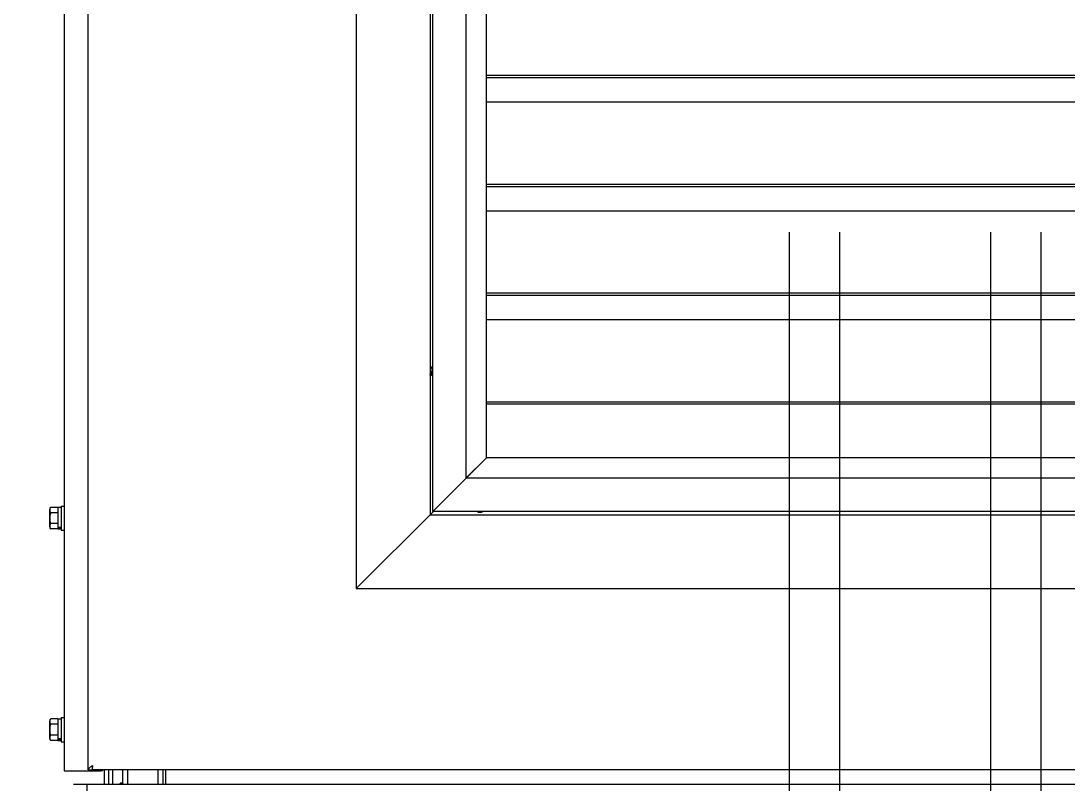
# Model space of a CAD drawing. Extents: x 61367 to 140945, y -1257 to 25588.
# Drawn here: x 91439 to 91959, y 14098 to 14477 of the extents above; entities that cross this region are included whole.
import ezdxf

# ---------------------------------------------------------------- set-up
doc = ezdxf.new("R2010")
doc.units = 0
doc.header["$MEASUREMENT"] = 0
doc.layers.get('0').update_dxf_attribs({"linetype": 'CONTINUOUS'})
for name, color, linetype in [('2401-00300-M6-16HWMC_0', 7, 'CONTINUOUS'), ('2401-00695-M4-16ST_0', 7, 'CONTINUOUS'), ('2403-00028_S-M8-0_0', 7, 'CONTINUOUS'), ('4212-62832_1_0', 7, 'CONTINUOUS'), ('4212-73755_1_0', 7, 'CONTINUOUS'), ('4212-73755_4_0', 7, 'CONTINUOUS'), ('4212-KH001_041_0', 7, 'CONTINUOUS'), ('4212-L0877_1_0', 7, 'CONTINUOUS'), ('4215-06931_0', 7, 'CONTINUOUS'), ('4215-06934_0', 7, 'CONTINUOUS'), ('CORNER_FITTING-1_041_0', 7, 'CONTINUOUS'), ('WATER-PROOF-INNER-DOWN_0', 7, 'CONTINUOUS'), ('WATER-PROOF-INNER-SIDE_0', 7, 'CONTINUOUS'), ('WATER-PROOF-INNER_0', 7, 'CONTINUOUS'), ('WATER-PROOF-OUTER-DOWN_0', 7, 'CONTINUOUS'), ('WATER-PROOF-OUTER-SIDE_0', 7, 'CONTINUOUS')]:
    doc.layers.add(name, color=color, linetype=linetype)

# ---------------------------------------------------------------- blocks, each defined once
blk = doc.blocks.new('RYHTHYT')
at = {"layer": '2401-00300-M6-16HWMC_0', "color": 7, "linetype": 'Continuous'}
for p, q in [((-33466.09, -69467.52), (-33466.09, -69458.81)), ((-33462.09, -69457.81), (-33465.57, -69457.81)), ((-33462.09, -69457.79), (-33460.44, -69457.79)), ((-33462.09, -69457.79), (-33462.09, -69468.54)), ((-33460.44, -69457.16), (-33458.99, -69457.16)), ((-33460.44, -69457.16), (-33460.44, -69469.16)), ((-33462.09, -69460.49), (-33465.57, -69460.49)), ((-33462.09, -69465.84), (-33465.57, -69465.84)), ((-33462.09, -69468.52), (-33465.57, -69468.52)), ((-33462.09, -69467.61), (-33460.44, -69467.61)), ((-33462.09, -69468.11), (-33460.44, -69468.11)), ((-33462.09, -69468.54), (-33460.44, -69468.54)), ((-33460.44, -69469.16), (-33458.99, -69469.16)), ((-33466.09, -69572.52), (-33466.09, -69563.81)), ((-33462.09, -69562.81), (-33465.57, -69562.81)), ((-33462.09, -69562.79), (-33460.44, -69562.79)), ((-33462.09, -69562.79), (-33462.09, -69573.54)), ((-33460.44, -69562.16), (-33458.99, -69562.16)), ((-33460.44, -69562.16), (-33460.44, -69574.16)), ((-33462.09, -69565.49), (-33465.57, -69565.49)), ((-33462.09, -69570.84), (-33465.57, -69570.84)), ((-33462.09, -69573.52), (-33465.57, -69573.52)), ((-33462.09, -69572.61), (-33460.44, -69572.61)), ((-33462.09, -69573.11), (-33460.44, -69573.11)), ((-33462.09, -69573.54), (-33460.44, -69573.54)), ((-33460.44, -69574.16), (-33458.99, -69574.16))]:
    blk.add_line(p, q, dxfattribs=at)
for centre, start, end in [((-33464.87, -69458.81), 124.948, 180), ((-33464.87, -69467.52), 180, 235.052), ((-33464.87, -69563.81), 124.948, 180), ((-33464.87, -69572.52), 180, 235.052)]:
    blk.add_arc(centre, 1.22, start, end, dxfattribs=at)
for points, knots in [([(-33465.57, -69457.81), (-33465.68, -69457.89), (-33465.87, -69458.09), (-33466.04, -69458.56), (-33466.06, -69459.15), (-33466.04, -69459.73), (-33465.87, -69460.21), (-33465.68, -69460.41), (-33465.57, -69460.49)], [0, 0, 0, 0, 0.14349, 0.266269, 0.5, 0.733731, 0.856508, 1, 1, 1, 1]), ([(-33465.57, -69460.49), (-33465.83, -69460.86), (-33466.03, -69461.8), (-33466.06, -69463.16), (-33466.03, -69464.53), (-33465.83, -69465.47), (-33465.57, -69465.84)], [0, 0, 0, 0, 0.248888, 0.499999, 0.75111, 1, 1, 1, 1]), ([(-33465.57, -69465.84), (-33465.68, -69465.92), (-33465.87, -69466.12), (-33466.04, -69466.59), (-33466.06, -69467.18), (-33466.04, -69467.77), (-33465.87, -69468.24), (-33465.68, -69468.44), (-33465.57, -69468.52)], [0, 0, 0, 0, 0.143491, 0.266268, 0.499999, 0.733731, 0.856509, 1, 1, 1, 1]), ([(-33465.57, -69562.81), (-33465.68, -69562.89), (-33465.87, -69563.09), (-33466.04, -69563.56), (-33466.06, -69564.15), (-33466.04, -69564.73), (-33465.87, -69565.21), (-33465.68, -69565.41), (-33465.57, -69565.49)], [0, 0, 0, 0, 0.14349, 0.266269, 0.5, 0.733731, 0.856508, 1, 1, 1, 1]), ([(-33465.57, -69565.49), (-33465.83, -69565.86), (-33466.03, -69566.8), (-33466.06, -69568.16), (-33466.03, -69569.53), (-33465.83, -69570.47), (-33465.57, -69570.84)], [0, 0, 0, 0, 0.248888, 0.499999, 0.75111, 1, 1, 1, 1]), ([(-33465.57, -69570.84), (-33465.68, -69570.92), (-33465.87, -69571.12), (-33466.04, -69571.59), (-33466.06, -69572.18), (-33466.04, -69572.77), (-33465.87, -69573.24), (-33465.68, -69573.44), (-33465.57, -69573.52)], [0, 0, 0, 0, 0.143491, 0.266268, 0.499999, 0.733731, 0.856509, 1, 1, 1, 1])]:
    blk.add_open_spline(points, degree=3, knots=knots, dxfattribs=at)
at = {"layer": '2401-00695-M4-16ST_0', "color": 7, "linetype": 'Continuous'}
for p, q in [((-33276.69, -69388.4), (-33276.69, -69388.52)), ((-33276.62, -69390.46), (-33276.62, -69392.13)), ((-33252.79, -69459.96), (-33252.79, -69460.21)), ((-33252.12, -69459.86), (-33252.12, -69460.35))]:
    blk.add_line(p, q, dxfattribs=at)
blk.add_circle((-33276.99, -69390.16), 0.2, dxfattribs=at)
for centre, start, end in [((-33276.99, -69390.16), 59.875, 98.6348), ((-33276.99, -69390.16), 261.3402, 300.004), ((-33252.49, -69458.38), 228.1011, 309.195)]:
    blk.add_arc(centre, 2, start, end, dxfattribs=at)
for points, knots in [([(-33276.99, -69389.35), (-33277, -69389.38), (-33277.09, -69389.54), (-33277.19, -69389.69), (-33277.29, -69389.8)], [0, 0, 0, 0, 0.201768, 1, 1, 1, 1]), ([(-33277.29, -69391.74), (-33277.28, -69391.69), (-33277.21, -69391.42), (-33277.09, -69391.17), (-33276.99, -69390.97)], [0, 0, 0, 0, 0.194813, 1, 1, 1, 1]), ([(-33277.06, -69392.16), (-33277.11, -69392.16), (-33277.22, -69392.13), (-33277.28, -69392.04), (-33277.29, -69391.99)], [0, 0, 0, 0, 0.518556, 1, 1, 1, 1]), ([(-33276.69, -69388.52), (-33276.7, -69388.64), (-33276.78, -69388.93), (-33276.91, -69389.2), (-33276.99, -69389.35)], [0, 0, 0, 0, 0.414722, 1, 1, 1, 1]), ([(-33276.99, -69390.97), (-33276.97, -69390.94), (-33276.86, -69390.76), (-33276.74, -69390.58), (-33276.62, -69390.46)], [0, 0, 0, 0, 0.192336, 1, 1, 1, 1]), ([(-33276.93, -69388.17), (-33276.87, -69388.17), (-33276.74, -69388.21), (-33276.69, -69388.34), (-33276.69, -69388.4)], [0, 0, 0, 0, 0.502949, 1, 1, 1, 1]), ([(-33276.62, -69390.46), (-33276.56, -69390.49), (-33276.34, -69390.58), (-33276.13, -69390.69), (-33275.99, -69390.78)], [0, 0, 0, 0, 0.280836, 1, 1, 1, 1]), ([(-33252.56, -69460.38), (-33252.61, -69460.38), (-33252.72, -69460.35), (-33252.78, -69460.25), (-33252.79, -69460.21)], [0, 0, 0, 0, 0.518556, 1, 1, 1, 1])]:
    blk.add_open_spline(points, degree=3, knots=knots, dxfattribs=at)
blk.add_open_spline([(-33252.79, -69459.96), (-33252.78, -69459.93), (-33252.78, -69459.9), (-33252.77, -69459.87)], degree=3, dxfattribs=at)
at = {"layer": '2403-00028_S-M8-0_0', "color": 7, "linetype": 'Continuous'}
for p, q in [((-33431.31, -69594.99), (-33431.01, -69594.69)), ((-33429.99, -69594.99), (-33431.31, -69594.99)), ((-33431.31, -69594.99), (-33431.31, -69595.16)), ((-33429.99, -69594.69), (-33431.01, -69594.69))]:
    blk.add_line(p, q, dxfattribs=at)
at = {"layer": '4212-62832_1_0', "color": 7, "linetype": 'Continuous'}
for p, q in [((-33446.99, -69588.16), (-33446.99, -67513.16)), ((-33446.99, -69588.16), (-33444.99, -69588.16)), ((-33444.88, -69586.02), (-33444.99, -69586.09)), ((-33444.79, -69585.96), (-33444.88, -69586.02)), ((-33444.79, -69585.96), (-33444.82, -69586.16)), ((-33444.79, -69588.16), (-33444.79, -69585.96)), ((-32610.19, -69588.16), (-33444.79, -69588.16))]:
    blk.add_line(p, q, dxfattribs=at)
blk.add_open_spline([(-33444.99, -69586.09), (-33445.48, -69586.41), (-33446.3, -69586.89), (-33446.99, -69587.77), (-33446.99, -69588.16)], degree=3, knots=[0, 0, 0, 0, 0.597826, 1, 1, 1, 1], dxfattribs=at)
blk.add_open_spline([(-33444.82, -69586.16), (-33444.91, -69586.82), (-33444.99, -69587.49), (-33444.99, -69588.16)], degree=3, dxfattribs=at)
at = {"layer": '4212-73755_1_0', "color": 7, "linetype": 'Continuous'}
for p, q in [((-33458.99, -68537.16), (-33458.99, -69588.66)), ((-33458.99, -69588.66), (-33440.49, -69588.66)), ((-33440.49, -69588.66), (-33440.49, -69588.16))]:
    blk.add_line(p, q, dxfattribs=at)
blk.add_arc((-33440.69, -69586.96), 1.7, 276.7683, 314.9531, dxfattribs=at)
at = {"layer": '4212-73755_4_0', "color": 7, "linetype": 'Continuous'}
for p, q in [((-33438.99, -69588.16), (-33438.99, -69595.16)), ((-33436.99, -69588.16), (-33436.99, -69595.16))]:
    blk.add_line(p, q, dxfattribs=at)
at = {"layer": '4212-KH001_041_0', "color": 7, "linetype": 'Continuous'}
blk.add_line((-33408.49, -69595.16), (-33408.49, -69588.16), dxfattribs=at)
at = {"layer": '4212-L0877_1_0', "color": 7, "linetype": 'Continuous'}
blk.add_line((-33434.99, -69588.16), (-33434.99, -69595.16), dxfattribs=at)
at = {"layer": '4215-06931_0', "color": 7, "linetype": 'Continuous'}
blk.add_line((-33454.29, -69595.16), (-33447.49, -69595.16), dxfattribs=at)
at = {"layer": '4215-06934_0', "color": 7, "linetype": 'Continuous'}
for p, q in [((-33447.49, -69595.16), (-32607.49, -69595.16)), ((-33447.49, -69717.16), (-33447.49, -69595.16))]:
    blk.add_line(p, q, dxfattribs=at)
at = {"layer": 'CORNER_FITTING-1_041_0', "color": 7, "linetype": 'Continuous'}
for p, q in [((-33429.99, -69588.16), (-33429.99, -69595.16)), ((-33427.49, -69588.16), (-33427.49, -69595.16)), ((-33412.49, -69588.16), (-33412.49, -69595.16)), ((-33409.99, -69588.16), (-33409.99, -69595.16))]:
    blk.add_line(p, q, dxfattribs=at)
at = {"layer": 'WATER-PROOF-INNER-DOWN_0', "color": 7, "linetype": 'Continuous'}
for p, q in [((-33259.29, -69443.16), (-33249.39, -69433.26)), ((-32805.59, -69433.26), (-33249.39, -69433.26)), ((-33275.99, -69459.86), (-33259.39, -69443.26)), ((-32795.59, -69443.26), (-33259.39, -69443.26)), ((-32778.99, -69459.86), (-33275.99, -69459.86))]:
    blk.add_line(p, q, dxfattribs=at)
at = {"layer": 'WATER-PROOF-INNER-SIDE_0', "color": 7, "linetype": 'Continuous'}
for p, q in [((-33275.99, -69459.86), (-33275.99, -68643.86)), ((-33259.39, -69443.26), (-33259.39, -68660.46)), ((-33249.39, -69433.26), (-33249.39, -68670.47)), ((-33259.34, -69443.22), (-33249.39, -69433.26)), ((-33275.99, -69459.86), (-33259.39, -69443.26))]:
    blk.add_line(p, q, dxfattribs=at)
at = {"layer": 'WATER-PROOF-INNER_0', "color": 7, "linetype": 'Continuous'}
for p, q in [((-33249.39, -69243.35), (-32805.59, -69243.35)), ((-33249.39, -69244.46), (-32805.59, -69244.46)), ((-33249.39, -69256.55), (-32805.59, -69256.55)), ((-33249.39, -69297.35), (-32805.59, -69297.35)), ((-33249.39, -69298.46), (-32805.59, -69298.46)), ((-33249.39, -69310.55), (-32805.59, -69310.55)), ((-33249.39, -69351.35), (-32805.59, -69351.35)), ((-33249.39, -69352.46), (-32805.59, -69352.46)), ((-33249.39, -69364.55), (-32805.59, -69364.55)), ((-33249.39, -69405.35), (-32805.59, -69405.35)), ((-33249.39, -69406.46), (-32805.59, -69406.46))]:
    blk.add_line(p, q, dxfattribs=at)
at = {"layer": 'WATER-PROOF-OUTER-DOWN_0', "color": 7, "linetype": 'Continuous'}
for p, q in [((-33275.69, -69459.86), (-33313.99, -69498.16)), ((-33277.29, -69461.46), (-32777.69, -69461.46)), ((-33313.99, -69498.16), (-32740.99, -69498.16))]:
    blk.add_line(p, q, dxfattribs=at)
at = {"layer": 'WATER-PROOF-OUTER-SIDE_0', "color": 7, "linetype": 'Continuous'}
for p, q in [((-33313.99, -68604.16), (-33313.99, -69498.16)), ((-33277.29, -68640.86), (-33277.29, -69461.46)), ((-33275.69, -69459.86), (-33313.99, -69498.16))]:
    blk.add_line(p, q, dxfattribs=at)

msp = doc.modelspace()

# ---------------------------------------------------------------- linework, layer by layer
at = {"color": 2}
for points in [[(91945.192, 14372.438), (91945.192, 13901.442, -0.4142136), (91895.192, 13851.442), (91286.952, 13851.442, -0.4142136), (91236.952, 13901.442), (91236.952, 14463.439)], [(91920.192, 14372.438), (91920.192, 13901.442, -0.4142136), (91895.192, 13876.442), (91286.952, 13876.442, -0.4142136), (91261.952, 13901.442), (91261.952, 14463.439)], [(91845.192, 14372.438), (91845.192, 13931.442, -0.4142136), (91795.192, 13881.442), (91319.952, 13881.442, -0.4142136), (91269.952, 13931.442), (91269.952, 14463.439)], [(91820.192, 14372.438), (91820.192, 13931.442, -0.4142136), (91795.192, 13906.442), (91319.952, 13906.442, -0.4142136), (91294.952, 13931.442), (91294.952, 14463.439)]]:
    msp.add_lwpolyline(points, format="xyb", dxfattribs=at)

# ---------------------------------------------------------------- block references
at = {"lineweight": -3}
msp.add_blockref('RYHTHYT', (124919.399, 83693.606), dxfattribs=at)

doc.saveas('drawing.dxf')
